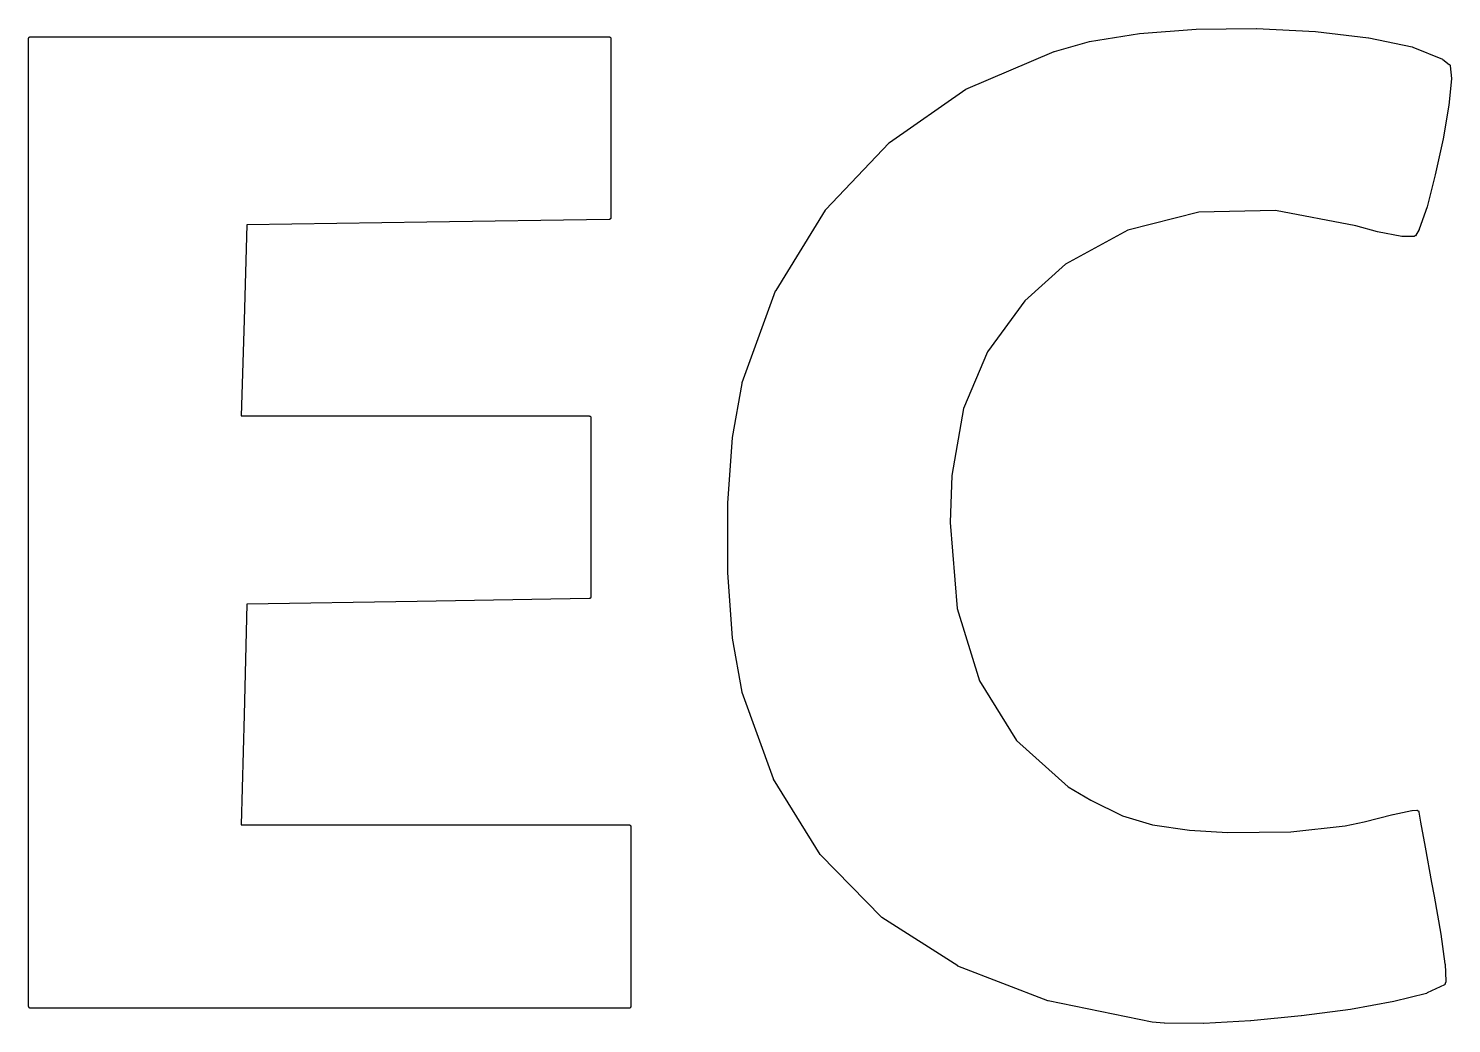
# Model space of a CAD drawing. Extents: x 93.8 to 153.2, y -121.7 to -73.6.
# Drawn here: x 109.167 to 112.942, y -121.627 to -118.988 of the extents above; entities that cross this region are included whole.
import ezdxf

# ---------------------------------------------------------------- set-up
doc = ezdxf.new("R2010")
doc.units = 0
doc.header["$MEASUREMENT"] = 0
doc.layers.add('BLACK', color=7, linetype='CONTINUOUS')

msp = doc.modelspace()

# ---------------------------------------------------------------- linework, layer by layer
at = {"layer": 'Black'}
for p, q in [((109.167, -119.015), (109.167, -119.014)), ((109.167, -119.014), (109.167, -119.014)), ((109.167, -119.014), (109.168, -119.014)), ((109.167, -121.581), (109.167, -119.015)), ((109.168, -119.013), (109.168, -119.012)), ((109.168, -119.012), (109.168, -119.012)), ((109.168, -119.012), (109.169, -119.012)), ((109.168, -119.014), (109.168, -119.013)), ((109.168, -119.013), (109.168, -119.013)), ((109.169, -119.012), (109.169, -119.011)), ((109.169, -119.011), (109.169, -119.011)), ((109.169, -119.011), (109.17, -119.011)), ((109.17, -119.011), (109.17, -119.01)), ((109.17, -119.01), (109.171, -119.01)), ((109.17, -119.011), (109.17, -119.011)), ((109.171, -119.01), (109.171, -119.01)), ((109.171, -119.01), (109.172, -119.01)), ((109.172, -119.01), (109.172, -119.01)), ((109.172, -119.01), (109.172, -119.01)), ((109.172, -119.01), (110.707, -119.01)), ((110.707, -119.01), (110.708, -119.01)), ((110.707, -119.01), (110.707, -119.01)), ((110.708, -119.01), (110.708, -119.01)), ((110.708, -119.01), (110.709, -119.01)), ((110.709, -119.01), (110.709, -119.01)), ((110.709, -119.01), (110.709, -119.011)), ((110.709, -119.011), (110.71, -119.011)), ((110.71, -119.011), (110.71, -119.011)), ((110.71, -119.011), (110.71, -119.011)), ((110.71, -119.011), (110.711, -119.012)), ((110.711, -119.012), (110.711, -119.012)), ((110.711, -119.012), (110.711, -119.012)), ((110.711, -119.012), (110.711, -119.013)), ((110.711, -119.013), (110.712, -119.013)), ((110.712, -119.013), (110.712, -119.014)), ((110.712, -119.014), (110.712, -119.014)), ((110.712, -119.014), (110.712, -119.014)), ((110.712, -119.014), (110.712, -119.015)), ((110.712, -119.015), (110.712, -119.49)), ((111.889, -119.049), (111.982, -119.023)), ((111.982, -119.023), (112.114, -119.001)), ((111.982, -119.023), (111.982, -119.023)), ((111.982, -119.023), (111.982, -119.023)), ((112.114, -119.001), (112.265, -118.99)), ((112.114, -119.001), (112.114, -119.001)), ((112.114, -119.001), (112.114, -119.001)), ((112.265, -118.99), (112.424, -118.988)), ((112.265, -118.99), (112.265, -118.99)), ((112.265, -118.99), (112.265, -118.99)), ((112.424, -118.988), (112.425, -118.988)), ((112.425, -118.988), (112.425, -118.988)), ((112.425, -118.988), (112.581, -118.996)), ((112.581, -118.996), (112.581, -118.996)), ((112.581, -118.996), (112.581, -118.996)), ((112.581, -118.996), (112.722, -119.013)), ((112.722, -119.013), (112.722, -119.013)), ((112.722, -119.013), (112.723, -119.013)), ((112.723, -119.013), (112.838, -119.037)), ((111.654, -119.149), (111.888, -119.049)), ((111.888, -119.049), (111.888, -119.049)), ((111.888, -119.049), (111.889, -119.049)), ((112.838, -119.037), (112.839, -119.038)), ((112.839, -119.038), (112.839, -119.038)), ((112.839, -119.038), (112.918, -119.069)), ((112.918, -119.069), (112.918, -119.07)), ((112.918, -119.07), (112.919, -119.07)), ((112.919, -119.07), (112.936, -119.084)), ((112.936, -119.084), (112.937, -119.084)), ((112.937, -119.084), (112.937, -119.084)), ((112.937, -119.084), (112.937, -119.084)), ((112.937, -119.084), (112.938, -119.085)), ((112.938, -119.085), (112.938, -119.085)), ((112.938, -119.085), (112.938, -119.085)), ((112.938, -119.085), (112.938, -119.086)), ((112.938, -119.086), (112.938, -119.087)), ((112.938, -119.087), (112.938, -119.087)), ((112.938, -119.087), (112.938, -119.087)), ((112.938, -119.087), (112.942, -119.121)), ((112.942, -119.122), (112.935, -119.191)), ((112.942, -119.121), (112.942, -119.121)), ((112.942, -119.121), (112.942, -119.122)), ((111.451, -119.29), (111.654, -119.149)), ((111.654, -119.149), (111.654, -119.149)), ((111.654, -119.149), (111.654, -119.149)), ((112.935, -119.191), (112.92, -119.281)), ((112.935, -119.191), (112.935, -119.191)), ((112.935, -119.191), (112.935, -119.191)), ((112.92, -119.281), (112.899, -119.376)), ((112.92, -119.281), (112.92, -119.281)), ((112.92, -119.281), (112.92, -119.281)), ((111.281, -119.469), (111.45, -119.291)), ((111.45, -119.291), (111.45, -119.29)), ((111.45, -119.29), (111.451, -119.29)), ((112.899, -119.376), (112.877, -119.461)), ((112.899, -119.376), (112.899, -119.376)), ((112.899, -119.376), (112.899, -119.376)), ((111.15, -119.683), (111.281, -119.47)), ((111.281, -119.47), (111.281, -119.469)), ((111.281, -119.47), (111.281, -119.47)), ((112.272, -119.475), (112.083, -119.523)), ((112.475, -119.471), (112.272, -119.475)), ((112.688, -119.511), (112.475, -119.471)), ((112.877, -119.461), (112.856, -119.52)), ((112.877, -119.461), (112.877, -119.461)), ((112.877, -119.461), (112.877, -119.461)), ((109.746, -119.509), (109.739, -119.762)), ((110.224, -119.502), (109.746, -119.509)), ((110.707, -119.495), (110.224, -119.502)), ((110.708, -119.495), (110.707, -119.495)), ((110.707, -119.495), (110.707, -119.495)), ((110.709, -119.495), (110.708, -119.495)), ((110.708, -119.495), (110.708, -119.495)), ((110.71, -119.494), (110.709, -119.494)), ((110.709, -119.494), (110.709, -119.494)), ((110.709, -119.494), (110.709, -119.495)), ((110.711, -119.493), (110.71, -119.493)), ((110.71, -119.493), (110.71, -119.494)), ((110.71, -119.494), (110.71, -119.494)), ((110.712, -119.492), (110.711, -119.492)), ((110.711, -119.492), (110.711, -119.492)), ((110.711, -119.492), (110.711, -119.493)), ((110.711, -119.493), (110.711, -119.493)), ((110.712, -119.49), (110.712, -119.49)), ((110.712, -119.49), (110.712, -119.491)), ((110.712, -119.491), (110.712, -119.491)), ((110.712, -119.491), (110.712, -119.492)), ((112.746, -119.527), (112.688, -119.511)), ((112.083, -119.523), (111.918, -119.613)), ((112.81, -119.54), (112.746, -119.527)), ((112.746, -119.527), (112.746, -119.527)), ((112.746, -119.527), (112.746, -119.527)), ((112.811, -119.54), (112.81, -119.54)), ((112.842, -119.54), (112.811, -119.54)), ((112.811, -119.54), (112.811, -119.54)), ((112.843, -119.54), (112.842, -119.54)), ((112.842, -119.54), (112.842, -119.54)), ((112.844, -119.539), (112.843, -119.54)), ((112.843, -119.54), (112.843, -119.54)), ((112.843, -119.54), (112.843, -119.54)), ((112.845, -119.539), (112.844, -119.539)), ((112.846, -119.538), (112.845, -119.538)), ((112.845, -119.538), (112.845, -119.539)), ((112.845, -119.539), (112.845, -119.539)), ((112.845, -119.539), (112.845, -119.539)), ((112.856, -119.521), (112.846, -119.538)), ((112.856, -119.52), (112.856, -119.521)), ((112.856, -119.521), (112.856, -119.521)), ((111.918, -119.613), (111.81, -119.71)), ((111.06, -119.927), (111.149, -119.684)), ((111.149, -119.684), (111.15, -119.683)), ((111.15, -119.683), (111.15, -119.683)), ((111.81, -119.71), (111.711, -119.846)), ((109.739, -119.762), (109.731, -120.015)), ((111.711, -119.846), (111.647, -119.996)), ((111.035, -120.073), (111.06, -119.93)), ((111.06, -119.928), (111.06, -119.927)), ((111.06, -119.927), (111.06, -119.927)), ((111.06, -119.929), (111.06, -119.928)), ((111.06, -119.93), (111.06, -119.929)), ((111.06, -119.93), (111.06, -119.93)), ((111.647, -119.996), (111.616, -120.174)), ((109.731, -120.015), (110.654, -120.015)), ((110.654, -120.015), (110.654, -120.015)), ((110.654, -120.015), (110.655, -120.015)), ((110.655, -120.015), (110.655, -120.016)), ((110.655, -120.016), (110.656, -120.016)), ((110.656, -120.016), (110.656, -120.016)), ((110.656, -120.016), (110.657, -120.016)), ((110.657, -120.016), (110.657, -120.016)), ((110.657, -120.016), (110.657, -120.016)), ((110.657, -120.016), (110.658, -120.017)), ((110.658, -120.017), (110.658, -120.017)), ((110.658, -120.017), (110.658, -120.017)), ((110.658, -120.017), (110.658, -120.018)), ((110.658, -120.018), (110.659, -120.018)), ((110.659, -120.018), (110.659, -120.019)), ((110.659, -120.019), (110.659, -120.019)), ((110.659, -120.019), (110.659, -120.019)), ((110.659, -120.019), (110.659, -120.02)), ((110.659, -120.02), (110.659, -120.02)), ((110.659, -120.02), (110.659, -120.495)), ((111.022, -120.247), (111.035, -120.073)), ((111.035, -120.073), (111.035, -120.073)), ((111.035, -120.073), (111.035, -120.073)), ((111.616, -120.174), (111.612, -120.298)), ((111.022, -120.431), (111.022, -120.247)), ((111.022, -120.247), (111.022, -120.247)), ((111.022, -120.247), (111.022, -120.247)), ((111.612, -120.298), (111.631, -120.526)), ((111.035, -120.605), (111.022, -120.431)), ((111.022, -120.431), (111.022, -120.431)), ((111.022, -120.431), (111.022, -120.431)), ((110.659, -120.497), (110.658, -120.498)), ((110.659, -120.495), (110.659, -120.496)), ((110.659, -120.496), (110.659, -120.496)), ((110.659, -120.496), (110.659, -120.497)), ((110.659, -120.497), (110.659, -120.497)), ((110.659, -120.497), (110.659, -120.497)), ((109.746, -120.515), (109.739, -120.808)), ((110.198, -120.508), (109.746, -120.515)), ((110.654, -120.5), (110.198, -120.508)), ((110.655, -120.5), (110.654, -120.5)), ((110.656, -120.5), (110.655, -120.5)), ((110.655, -120.5), (110.655, -120.5)), ((110.655, -120.5), (110.655, -120.5)), ((110.657, -120.5), (110.656, -120.5)), ((110.656, -120.5), (110.656, -120.5)), ((110.658, -120.499), (110.657, -120.499)), ((110.657, -120.499), (110.657, -120.499)), ((110.657, -120.499), (110.657, -120.5)), ((110.658, -120.498), (110.658, -120.498)), ((110.658, -120.498), (110.658, -120.499)), ((110.658, -120.499), (110.658, -120.499)), ((111.631, -120.526), (111.69, -120.718)), ((111.06, -120.748), (111.035, -120.605)), ((111.035, -120.605), (111.035, -120.605)), ((111.035, -120.605), (111.035, -120.605)), ((111.69, -120.718), (111.788, -120.876)), ((111.06, -120.749), (111.06, -120.748)), ((111.06, -120.748), (111.06, -120.748)), ((111.143, -120.978), (111.06, -120.749)), ((109.739, -120.808), (109.731, -121.1)), ((111.788, -120.876), (111.925, -120.999)), ((111.143, -120.979), (111.143, -120.978)), ((111.143, -120.978), (111.143, -120.978)), ((111.267, -121.179), (111.143, -120.979)), ((111.925, -120.999), (111.985, -121.035)), ((111.985, -121.035), (112.069, -121.076)), ((112.787, -121.073), (112.837, -121.062)), ((112.837, -121.062), (112.837, -121.062)), ((112.837, -121.062), (112.838, -121.062)), ((112.838, -121.062), (112.85, -121.061)), ((112.85, -121.061), (112.85, -121.061)), ((112.85, -121.061), (112.85, -121.061)), ((112.85, -121.061), (112.851, -121.061)), ((112.851, -121.061), (112.852, -121.062)), ((112.852, -121.062), (112.852, -121.062)), ((112.852, -121.062), (112.852, -121.062)), ((112.852, -121.062), (112.852, -121.062)), ((112.852, -121.062), (112.853, -121.062)), ((112.853, -121.062), (112.853, -121.062)), ((112.853, -121.062), (112.853, -121.063)), ((112.853, -121.063), (112.854, -121.063)), ((112.854, -121.063), (112.854, -121.064)), ((112.854, -121.064), (112.854, -121.064)), ((112.854, -121.064), (112.854, -121.064)), ((112.854, -121.064), (112.855, -121.065)), ((109.731, -121.1), (110.76, -121.1)), ((110.76, -121.1), (110.76, -121.1)), ((110.76, -121.1), (110.761, -121.1)), ((110.761, -121.1), (110.761, -121.1)), ((110.761, -121.1), (110.762, -121.1)), ((110.762, -121.1), (110.762, -121.101)), ((110.762, -121.101), (110.762, -121.101)), ((110.762, -121.101), (110.763, -121.101)), ((110.763, -121.101), (110.763, -121.101)), ((110.763, -121.101), (110.763, -121.102)), ((112.069, -121.076), (112.149, -121.1)), ((112.149, -121.1), (112.247, -121.114)), ((112.66, -121.103), (112.71, -121.092)), ((112.71, -121.092), (112.786, -121.073)), ((112.786, -121.073), (112.786, -121.073)), ((112.786, -121.073), (112.787, -121.073)), ((112.855, -121.065), (112.855, -121.065)), ((112.855, -121.065), (112.855, -121.065)), ((112.855, -121.065), (112.855, -121.066)), ((112.855, -121.066), (112.86, -121.093)), ((112.86, -121.093), (112.872, -121.159)), ((110.763, -121.102), (110.764, -121.102)), ((110.764, -121.102), (110.764, -121.102)), ((110.764, -121.102), (110.764, -121.103)), ((110.764, -121.103), (110.764, -121.103)), ((110.764, -121.103), (110.765, -121.103)), ((110.765, -121.103), (110.765, -121.104)), ((110.765, -121.104), (110.765, -121.104)), ((110.765, -121.104), (110.765, -121.105)), ((110.765, -121.105), (110.765, -121.105)), ((110.765, -121.105), (110.765, -121.581)), ((112.247, -121.114), (112.348, -121.12)), ((112.348, -121.12), (112.516, -121.119)), ((112.516, -121.119), (112.66, -121.103)), ((112.872, -121.159), (112.872, -121.159)), ((112.872, -121.159), (112.889, -121.253)), ((111.267, -121.18), (111.267, -121.179)), ((111.268, -121.18), (111.267, -121.18)), ((111.43, -121.345), (111.268, -121.18)), ((112.889, -121.253), (112.889, -121.253)), ((112.889, -121.253), (112.896, -121.289)), ((112.896, -121.289), (112.896, -121.289)), ((112.896, -121.289), (112.896, -121.289)), ((112.896, -121.289), (112.914, -121.39)), ((111.431, -121.346), (111.43, -121.345)), ((111.43, -121.345), (111.43, -121.345)), ((111.632, -121.474), (111.431, -121.346)), ((112.914, -121.39), (112.914, -121.39)), ((112.914, -121.39), (112.914, -121.39)), ((112.914, -121.39), (112.924, -121.469)), ((111.632, -121.475), (111.632, -121.474)), ((111.871, -121.567), (111.632, -121.475)), ((111.632, -121.475), (111.632, -121.475)), ((112.924, -121.469), (112.924, -121.47)), ((112.924, -121.47), (112.925, -121.47)), ((112.925, -121.47), (112.927, -121.515)), ((112.927, -121.516), (112.925, -121.521)), ((112.927, -121.515), (112.927, -121.515)), ((112.927, -121.515), (112.927, -121.516)), ((112.876, -121.547), (112.789, -121.569)), ((112.877, -121.546), (112.876, -121.547)), ((112.876, -121.547), (112.876, -121.547)), ((112.923, -121.524), (112.877, -121.546)), ((112.924, -121.524), (112.923, -121.524)), ((112.923, -121.524), (112.923, -121.524)), ((112.923, -121.524), (112.923, -121.524)), ((112.925, -121.522), (112.924, -121.523)), ((112.924, -121.523), (112.924, -121.523)), ((112.924, -121.523), (112.924, -121.523)), ((112.924, -121.523), (112.924, -121.524)), ((112.925, -121.521), (112.925, -121.522)), ((112.925, -121.522), (112.925, -121.522)), ((112.925, -121.522), (112.925, -121.522)), ((109.167, -121.582), (109.167, -121.581)), ((109.168, -121.583), (109.167, -121.582)), ((109.167, -121.582), (109.167, -121.582)), ((109.168, -121.584), (109.168, -121.583)), ((109.168, -121.583), (109.168, -121.583)), ((109.168, -121.583), (109.168, -121.583)), ((109.169, -121.585), (109.168, -121.584)), ((109.168, -121.584), (109.168, -121.584)), ((109.17, -121.585), (109.169, -121.585)), ((109.169, -121.585), (109.169, -121.585)), ((109.169, -121.585), (109.169, -121.585)), ((109.17, -121.586), (109.17, -121.585)), ((109.171, -121.586), (109.17, -121.586)), ((109.17, -121.586), (109.17, -121.586)), ((109.172, -121.586), (109.171, -121.586)), ((109.171, -121.586), (109.171, -121.586)), ((110.76, -121.586), (109.172, -121.586)), ((109.172, -121.586), (109.172, -121.586)), ((109.172, -121.586), (109.172, -121.586)), ((110.761, -121.586), (110.76, -121.586)), ((110.76, -121.586), (110.76, -121.586)), ((110.762, -121.586), (110.761, -121.586)), ((110.761, -121.586), (110.761, -121.586)), ((110.763, -121.585), (110.762, -121.586)), ((110.762, -121.586), (110.762, -121.586)), ((110.762, -121.586), (110.762, -121.586)), ((110.764, -121.585), (110.763, -121.585)), ((110.763, -121.585), (110.763, -121.585)), ((110.763, -121.585), (110.763, -121.585)), ((110.765, -121.583), (110.764, -121.583)), ((110.764, -121.583), (110.764, -121.584)), ((110.764, -121.584), (110.764, -121.584)), ((110.764, -121.584), (110.764, -121.585)), ((110.765, -121.581), (110.765, -121.582)), ((110.765, -121.582), (110.765, -121.582)), ((110.765, -121.582), (110.765, -121.583)), ((110.765, -121.583), (110.765, -121.583)), ((111.872, -121.567), (111.871, -121.567)), ((111.871, -121.567), (111.871, -121.567)), ((112.148, -121.623), (111.872, -121.567)), ((112.674, -121.59), (112.544, -121.607)), ((112.789, -121.569), (112.674, -121.59)), ((112.674, -121.59), (112.674, -121.59)), ((112.674, -121.59), (112.674, -121.59)), ((112.789, -121.569), (112.789, -121.569)), ((112.789, -121.569), (112.789, -121.569)), ((112.18, -121.626), (112.148, -121.623)), ((112.148, -121.623), (112.148, -121.623)), ((112.148, -121.623), (112.148, -121.623)), ((112.181, -121.626), (112.18, -121.626)), ((112.284, -121.627), (112.181, -121.626)), ((112.181, -121.626), (112.181, -121.626)), ((112.285, -121.627), (112.284, -121.627)), ((112.284, -121.627), (112.284, -121.627)), ((112.409, -121.62), (112.285, -121.627)), ((112.41, -121.62), (112.409, -121.62)), ((112.543, -121.607), (112.41, -121.62)), ((112.41, -121.62), (112.41, -121.62)), ((112.544, -121.607), (112.543, -121.607)), ((112.544, -121.607), (112.544, -121.607))]:
    msp.add_line(p, q, dxfattribs=at)

doc.saveas('drawing.dxf')
